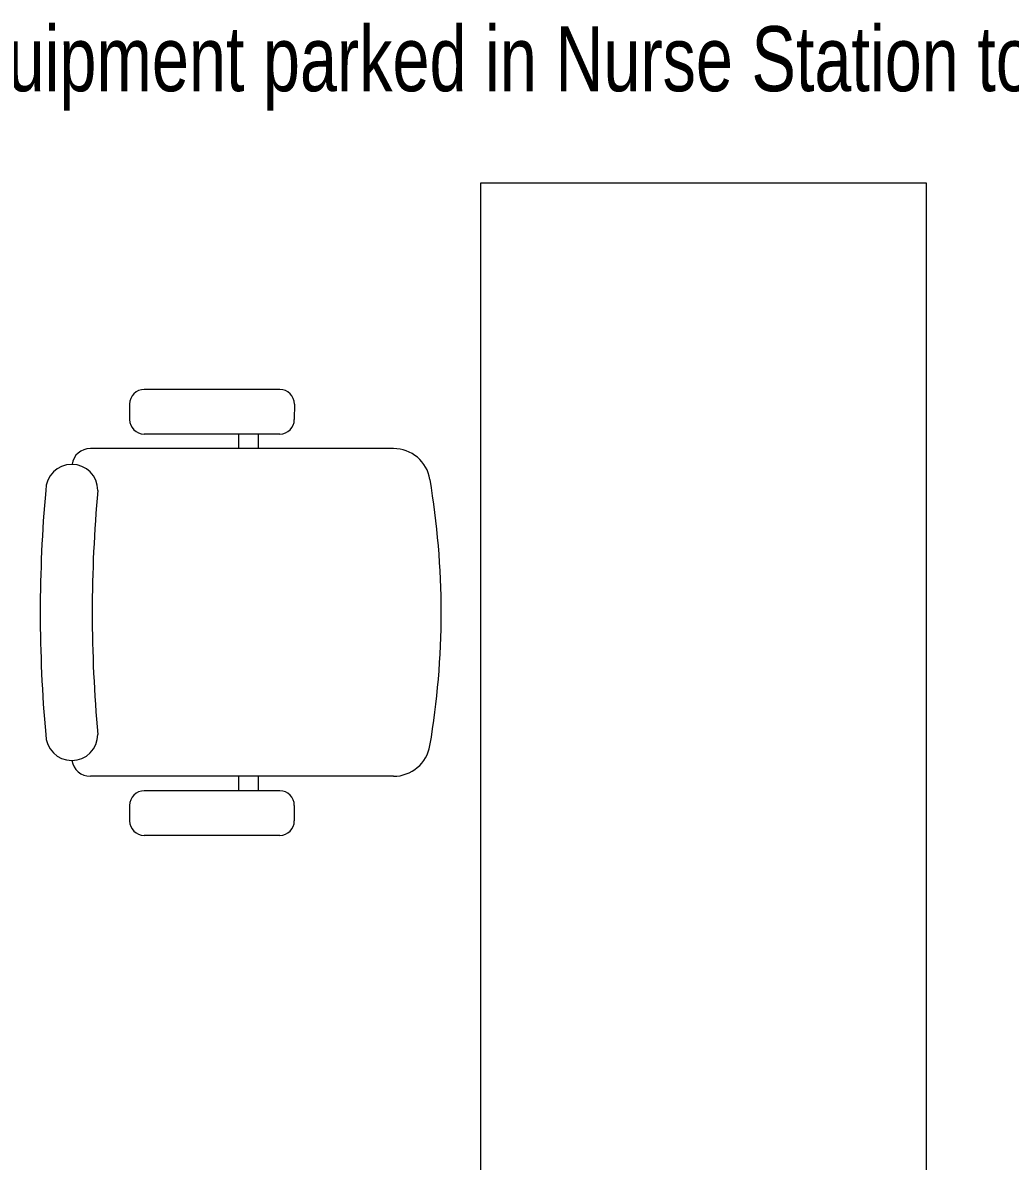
# Model space of a CAD drawing. Header units: metres. Extents: x -18745 to 220762, y -1579758 to -1356048.
# Drawn here: x 123812 to 125141, y -1402790 to -1401258 of the extents above; entities that cross this region are included whole.
import ezdxf

# ---------------------------------------------------------------- set-up
doc = ezdxf.new("R2010")
doc.units = ezdxf.units.M
doc.layers.get('0').update_dxf_attribs({"lineweight": 0})
doc.layers.add('A-100 - Copy$0$Medical Equipment and Furniture', color=8, linetype='Continuous', lineweight=0)
doc.layers.add('A-100 - Copy$0$NEW', color=8, linetype='Continuous', lineweight=5)
doc.styles.add('A-100 - Copy$0$X3G_ENTITY_257CFD', font='swisscl.ttf', dxfattribs={"height": 200})

# ---------------------------------------------------------------- blocks, each defined once
blk = doc.blocks.new('*X66')
for p, q in [((5, 3), (5, 3)), ((5, 3), (5, 3)), ((5, 3), (5, 3)), ((5, 3), (5, 3)), ((5, 3), (5, 3)), ((5, 3), (5, 3)), ((5, 3), (5, 3)), ((5, 3), (5, 3)), ((5, 3), (5, 3)), ((5, 3), (5, 3)), ((5, 3), (5, 3)), ((5, 3), (5, 3)), ((5, 3), (5, 3)), ((5, 3), (5, 3)), ((5, 3), (5, 3)), ((5, 3), (5, 3)), ((5, 3), (5, 3)), ((5, 3), (5, 3)), ((5, 3), (5, 3)), ((5, 3), (5, 3)), ((5, 3), (5, 3)), ((5, 3), (5, 3)), ((5, 3), (5, 3)), ((5, 3), (5, 3)), ((5, 3), (5, 3)), ((5, 3), (5, 3)), ((5, 3), (5, 3)), ((5, 3), (5, 3)), ((5, 3), (5, 3)), ((5, 3), (5, 3)), ((5, 3), (5, 3)), ((5, 3), (5, 3)), ((5, 3), (5, 3)), ((5, 3), (5, 3)), ((5, 3), (5, 3)), ((5, 3), (5, 3)), ((5, 3), (5, 3)), ((5, 3), (5, 3)), ((5, 3), (5, 3)), ((5, 3), (5, 3)), ((5, 3), (5, 3)), ((5, 3), (5, 3)), ((5, 3), (5, 3)), ((5, 3), (5, 3)), ((5, 3), (5, 3)), ((5, 3), (5, 3)), ((5, 3), (5, 3)), ((5, 3), (5, 3)), ((5, 3), (5, 3)), ((5, 3), (5, 3)), ((5, 3), (5, 3)), ((5, 3), (5, 3)), ((5, 3), (5, 3)), ((5, 3), (5, 3)), ((5, 3), (5, 3)), ((5, 3), (5, 3)), ((5, 3), (5, 3)), ((5, 3), (5, 3)), ((5, 3), (5, 3)), ((5, 3), (5, 3)), ((5, 3), (5, 3)), ((5, 3), (5, 3)), ((5, 3), (5, 3)), ((5, 3), (5, 3)), ((5, 3), (5, 3)), ((5, 3), (5, 3)), ((6, 3), (5, 3)), ((5, 3), (5, 3)), ((6, 3), (5, 3)), ((5, 3), (5, 3)), ((6, 3), (5, 3)), ((5, 3), (5, 3)), ((6, 3), (5, 3)), ((5, 3), (5, 3)), ((5, 3), (5, 3)), ((5, 3), (5, 3)), ((5, 3), (5, 3)), ((5, 3), (5, 3)), ((5, 3), (5, 3)), ((5, 3), (5, 3)), ((5, 3), (5, 3)), ((5, 3), (5, 3)), ((5, 3), (5, 3)), ((5, 3), (5, 3)), ((5, 3), (5, 3)), ((5, 3), (5, 3)), ((5, 3), (5, 3)), ((5, 3), (5, 3)), ((5, 3), (5, 3)), ((5, 3), (5, 3)), ((5, 3), (5, 3)), ((5, 3), (5, 3)), ((5, 3), (5, 3)), ((5, 3), (5, 3)), ((5, 3), (5, 3)), ((5, 3), (5, 3)), ((6, 3), (6, 3)), ((6, 3), (6, 3)), ((6, 3), (6, 3)), ((6, 3), (6, 3)), ((6, 3), (6, 3)), ((6, 3), (6, 3)), ((6, 3), (6, 3)), ((6, 3), (6, 3)), ((6, 3), (6, 3)), ((6, 3), (6, 3)), ((6, 3), (6, 3)), ((6, 3), (6, 3)), ((6, 3), (6, 3)), ((6, 3), (6, 3)), ((6, 3), (6, 3)), ((6, 3), (6, 3)), ((6, 3), (6, 3)), ((6, 3), (6, 3)), ((6, 3), (6, 3)), ((6, 3), (6, 3)), ((6, 3), (6, 3)), ((6, 3), (6, 3)), ((6, 3), (6, 3)), ((6, 3), (6, 3)), ((6, 3), (6, 3)), ((6, 3), (6, 3)), ((6, 3), (6, 3)), ((6, 3), (6, 3)), ((6, 3), (6, 3)), ((6, 3), (6, 3)), ((6, 3), (6, 3)), ((6, 3), (6, 3)), ((6, 3), (6, 3)), ((6, 3), (6, 3)), ((6, 3), (6, 3)), ((6, 3), (6, 3)), ((6, 3), (6, 3)), ((6, 3), (6, 3)), ((6, 3), (6, 3)), ((6, 3), (6, 3)), ((6, 3), (6, 3)), ((6, 3), (6, 3)), ((6, 3), (6, 3)), ((6, 3), (6, 3)), ((6, 3), (6, 3)), ((6, 3), (6, 3)), ((6, 3), (6, 3)), ((6, 3), (6, 3)), ((6, 3), (6, 3)), ((6, 3), (6, 3)), ((6, 3), (6, 3)), ((6, 3), (6, 3)), ((6, 3), (6, 3)), ((6, 3), (6, 3)), ((6, 3), (6, 3)), ((6, 3), (6, 3)), ((6, 3), (6, 3)), ((6, 3), (6, 3)), ((6, 3), (6, 3)), ((6, 3), (6, 3)), ((6, 3), (6, 3)), ((6, 3), (6, 3)), ((6, 3), (6, 3)), ((6, 3), (6, 3)), ((6, 3), (6, 3)), ((6, 3), (6, 3)), ((6, 3), (6, 3)), ((6, 3), (6, 3)), ((6, 3), (6, 3)), ((6, 3), (6, 3)), ((6, 3), (6, 3)), ((6, 3), (6, 3)), ((6, 3), (6, 3)), ((6, 3), (6, 3)), ((6, 3), (6, 3)), ((6, 3), (6, 3)), ((6, 3), (6, 3)), ((6, 3), (6, 3)), ((6, 3), (6, 3)), ((6, 3), (6, 3)), ((6, 3), (6, 3)), ((6, 3), (6, 3)), ((6, 3), (6, 3)), ((6, 3), (6, 3)), ((6, 3), (6, 3)), ((6, 3), (6, 3)), ((6, 3), (6, 3)), ((6, 3), (6, 3)), ((6, 3), (6, 3)), ((6, 3), (6, 3)), ((6, 3), (6, 3)), ((6, 3), (6, 3)), ((6, 3), (6, 3)), ((6, 3), (6, 3)), ((6, 3), (6, 3)), ((6, 3), (6, 3)), ((6, 3), (6, 3)), ((6, 3), (6, 3)), ((6, 3), (6, 3)), ((6, 3), (6, 3)), ((6, 3), (6, 3)), ((6, 3), (6, 3)), ((6, 3), (6, 3)), ((6, 3), (6, 3)), ((6, 3), (6, 3)), ((6, 3), (6, 3)), ((6, 3), (6, 3)), ((6, 3), (6, 3)), ((6, 3), (6, 3)), ((6, 3), (6, 3)), ((6, 3), (6, 3)), ((6, 3), (6, 3)), ((6, 3), (6, 3)), ((6, 3), (6, 3)), ((6, 3), (6, 3)), ((6, 3), (6, 3)), ((6, 3), (6, 3)), ((6, 3), (6, 3)), ((6, 3), (6, 3)), ((6, 3), (6, 3)), ((6, 3), (6, 3)), ((6, 3), (6, 3)), ((6, 3), (6, 3)), ((6, 3), (6, 3)), ((6, 3), (6, 3)), ((6, 3), (6, 3)), ((6, 3), (6, 3)), ((6, 3), (6, 3)), ((6, 3), (6, 3)), ((6, 3), (6, 3)), ((6, 3), (6, 3)), ((6, 3), (6, 3)), ((6, 3), (6, 3)), ((6, 3), (6, 3)), ((6, 3), (6, 3)), ((6, 3), (6, 3)), ((6, 3), (6, 3)), ((6, 3), (6, 3)), ((6, 3), (6, 3)), ((6, 3), (6, 3)), ((6, 3), (6, 3)), ((6, 3), (6, 3)), ((6, 3), (6, 3)), ((6, 3), (6, 3)), ((6, 3), (6, 3)), ((6, 3), (6, 3)), ((6, 3), (6, 3)), ((6, 3), (6, 3)), ((6, 3), (6, 3)), ((6, 3), (6, 3)), ((6, 3), (6, 3)), ((6, 3), (6, 3)), ((6, 3), (6, 3)), ((6, 3), (6, 3)), ((6, 3), (6, 3)), ((6, 3), (6, 3)), ((6, 3), (6, 3)), ((6, 3), (6, 3)), ((6, 3), (6, 3)), ((6, 3), (6, 3)), ((6, 3), (6, 3)), ((6, 3), (6, 3)), ((6, 3), (6, 3)), ((6, 3), (6, 3)), ((6, 3), (6, 3)), ((6, 3), (6, 3)), ((6, 3), (6, 3)), ((6, 3), (6, 3)), ((6, 3), (6, 3)), ((6, 3), (6, 3)), ((6, 3), (6, 3)), ((6, 3), (6, 3)), ((6, 3), (6, 3)), ((6, 3), (6, 3)), ((6, 3), (6, 3)), ((6, 3), (6, 3)), ((6, 3), (6, 3)), ((6, 3), (6, 3)), ((6, 3), (6, 3)), ((6, 3), (6, 3)), ((6, 3), (6, 3)), ((6, 3), (6, 3)), ((6, 3), (6, 3)), ((6, 3), (6, 3)), ((6, 3), (6, 3)), ((6, 3), (6, 3)), ((6, 3), (6, 3)), ((6, 3), (6, 3)), ((6, 3), (6, 3)), ((6, 3), (6, 3)), ((6, 3), (6, 3)), ((6, 3), (6, 3)), ((6, 3), (6, 3)), ((6, 3), (6, 3)), ((6, 3), (6, 3)), ((6, 3), (6, 3)), ((6, 3), (6, 3)), ((6, 3), (6, 3)), ((6, 3), (6, 3)), ((6, 3), (6, 3)), ((6, 3), (6, 3)), ((6, 3), (6, 3)), ((6, 3), (6, 3)), ((6, 3), (6, 3)), ((6, 3), (5, 3)), ((6, 3), (5, 3)), ((6, 3), (5, 3)), ((6, 3), (5, 3)), ((6, 3), (5, 3)), ((6, 3), (6, 3)), ((6, 3), (6, 3)), ((6, 3), (6, 3)), ((6, 3), (6, 3)), ((6, 3), (6, 3)), ((6, 3), (6, 3)), ((6, 3), (6, 3)), ((6, 3), (6, 3)), ((6, 3), (6, 3)), ((6, 3), (6, 3)), ((6, 3), (6, 3)), ((6, 3), (6, 3)), ((6, 3), (6, 3)), ((6, 3), (6, 3)), ((6, 3), (6, 3)), ((6, 3), (6, 3)), ((6, 3), (6, 3)), ((6, 3), (6, 3)), ((6, 3), (6, 3)), ((6, 3), (6, 3)), ((6, 3), (6, 3)), ((6, 3), (6, 3)), ((6, 3), (6, 3)), ((6, 3), (6, 3)), ((6, 3), (6, 3)), ((6, 3), (6, 3)), ((6, 3), (6, 3)), ((6, 3), (6, 3)), ((6, 3), (6, 3)), ((6, 3), (6, 3)), ((6, 3), (6, 3)), ((6, 3), (6, 3)), ((6, 3), (6, 3)), ((6, 3), (6, 3)), ((6, 3), (6, 3)), ((6, 3), (6, 3)), ((6, 3), (6, 3)), ((6, 3), (6, 3)), ((6, 3), (6, 3)), ((6, 3), (6, 3)), ((6, 3), (6, 3)), ((6, 3), (6, 3)), ((6, 3), (6, 3)), ((6, 3), (6, 3)), ((6, 3), (6, 3)), ((6, 3), (6, 3)), ((6, 3), (6, 3)), ((6, 3), (6, 3)), ((6, 3), (6, 3)), ((6, 3), (6, 3)), ((6, 3), (6, 3)), ((6, 3), (6, 3)), ((6, 3), (6, 3)), ((6, 3), (6, 3)), ((6, 3), (6, 3)), ((6, 3), (6, 3)), ((6, 3), (6, 3)), ((6, 3), (6, 3)), ((6, 3), (6, 3)), ((6, 3), (6, 3)), ((6, 3), (6, 3)), ((6, 3), (6, 3)), ((6, 3), (6, 3)), ((6, 3), (6, 3)), ((6, 3), (6, 3)), ((6, 3), (6, 3)), ((6, 3), (6, 3)), ((6, 3), (6, 3)), ((6, 3), (6, 3)), ((6, 3), (6, 3)), ((6, 3), (6, 3)), ((6, 3), (6, 3)), ((6, 3), (6, 3)), ((6, 3), (6, 3)), ((6, 3), (6, 3)), ((6, 3), (6, 3)), ((6, 3), (6, 3)), ((6, 3), (6, 3)), ((6, 3), (6, 3)), ((6, 3), (6, 3)), ((6, 3), (6, 3)), ((6, 3), (6, 3)), ((6, 3), (6, 3)), ((6, 3), (6, 3)), ((6, 3), (6, 3)), ((6, 3), (6, 3)), ((6, 3), (6, 3)), ((6, 3), (6, 3)), ((6, 3), (6, 3)), ((6, 3), (6, 3)), ((6, 3), (6, 3)), ((6, 3), (6, 3)), ((6, 3), (6, 3)), ((6, 3), (6, 3)), ((6, 3), (6, 3)), ((6, 3), (6, 3)), ((6, 3), (6, 3)), ((6, 3), (6, 3)), ((6, 3), (6, 3)), ((6, 3), (6, 3)), ((6, 3), (6, 3)), ((6, 3), (6, 3)), ((6, 3), (6, 3)), ((6, 3), (6, 3)), ((6, 3), (6, 3)), ((6, 3), (6, 3)), ((6, 3), (6, 3)), ((6, 3), (6, 3)), ((6, 3), (6, 3)), ((6, 3), (6, 3)), ((6, 3), (6, 3)), ((6, 3), (6, 3)), ((6, 3), (6, 3)), ((6, 3), (6, 3)), ((6, 3), (6, 3)), ((6, 3), (6, 3)), ((6, 3), (6, 3)), ((6, 3), (6, 3)), ((6, 3), (6, 3)), ((6, 3), (6, 3)), ((6, 3), (6, 3)), ((6, 3), (6, 3)), ((6, 3), (6, 3)), ((6, 3), (6, 3)), ((6, 3), (6, 3)), ((6, 3), (6, 3)), ((6, 3), (6, 3)), ((6, 3), (6, 3)), ((6, 3), (6, 3)), ((6, 3), (6, 3)), ((6, 3), (6, 3)), ((6, 3), (6, 3)), ((6, 3), (6, 3)), ((6, 3), (6, 3)), ((6, 3), (6, 3)), ((6, 3), (6, 3)), ((6, 3), (6, 3)), ((6, 3), (6, 3)), ((6, 3), (6, 3)), ((6, 3), (6, 3)), ((6, 3), (6, 3)), ((6, 3), (6, 3)), ((6, 3), (6, 3)), ((6, 3), (6, 3)), ((6, 3), (6, 3)), ((6, 3), (6, 3)), ((6, 3), (6, 3)), ((6, 3), (6, 3)), ((6, 3), (6, 3)), ((6, 3), (6, 3)), ((6, 3), (6, 3)), ((6, 3), (6, 3)), ((6, 3), (6, 3)), ((6, 3), (6, 3)), ((6, 3), (6, 3)), ((6, 3), (6, 3)), ((6, 3), (6, 3)), ((6, 3), (6, 3)), ((6, 3), (6, 3)), ((6, 3), (6, 3)), ((6, 3), (6, 3)), ((6, 3), (6, 3)), ((6, 3), (6, 3)), ((6, 3), (6, 3)), ((6, 3), (6, 3)), ((6, 3), (6, 3)), ((6, 3), (6, 3)), ((6, 3), (6, 3)), ((6, 3), (6, 3)), ((6, 3), (6, 3)), ((6, 3), (6, 3)), ((6, 3), (6, 3)), ((6, 3), (6, 3)), ((6, 3), (6, 3)), ((6, 3), (6, 3)), ((6, 3), (6, 3)), ((6, 3), (6, 3)), ((6, 3), (6, 3)), ((6, 3), (6, 3)), ((6, 3), (6, 3)), ((6, 3), (6, 3)), ((6, 3), (6, 3)), ((6, 3), (6, 3)), ((6, 3), (6, 3)), ((6, 3), (6, 3)), ((6, 3), (6, 3)), ((6, 3), (6, 3)), ((6, 3), (6, 3)), ((6, 3), (6, 3)), ((6, 3), (6, 3)), ((6, 3), (6, 3)), ((6, 3), (6, 3)), ((6, 3), (6, 3)), ((6, 3), (6, 3)), ((6, 3), (6, 3)), ((6, 3), (6, 3)), ((6, 3), (6, 3)), ((6, 3), (6, 3)), ((6, 3), (6, 3)), ((6, 3), (6, 3)), ((6, 3), (6, 3)), ((6, 3), (6, 3)), ((6, 3), (6, 3)), ((6, 3), (6, 3)), ((6, 3), (6, 3)), ((6, 3), (6, 3)), ((6, 3), (6, 3)), ((6, 3), (6, 3)), ((6, 3), (6, 3)), ((6, 3), (6, 3)), ((6, 3), (6, 3)), ((6, 3), (6, 3)), ((6, 3), (6, 3)), ((6, 3), (6, 3)), ((6, 3), (6, 3)), ((6, 3), (6, 3)), ((6, 3), (6, 3)), ((6, 3), (6, 3)), ((6, 3), (6, 3)), ((6, 3), (6, 3)), ((6, 3), (6, 3)), ((6, 3), (6, 3)), ((6, 3), (6, 3)), ((6, 3), (6, 3)), ((6, 3), (6, 3)), ((6, 3), (6, 3)), ((6, 3), (6, 3)), ((6, 3), (6, 3)), ((6, 3), (6, 3)), ((6, 3), (6, 3)), ((6, 3), (6, 3)), ((6, 3), (6, 3)), ((6, 3), (6, 3)), ((6, 3), (6, 3)), ((6, 3), (6, 3)), ((6, 3), (6, 3)), ((6, 3), (6, 3)), ((6, 3), (6, 3)), ((6, 3), (6, 3)), ((6, 3), (6, 3)), ((6, 3), (6, 3)), ((6, 3), (6, 3)), ((6, 3), (6, 3)), ((6, 3), (6, 3)), ((6, 3), (6, 3)), ((6, 3), (6, 3)), ((6, 3), (6, 3)), ((6, 3), (6, 3)), ((6, 3), (6, 3)), ((6, 3), (6, 3)), ((6, 3), (6, 3)), ((6, 3), (6, 3)), ((6, 3), (6, 3)), ((6, 3), (6, 3)), ((6, 3), (6, 3)), ((6, 3), (6, 3)), ((6, 3), (6, 3)), ((6, 3), (6, 3)), ((6, 3), (6, 3)), ((6, 3), (6, 3)), ((6, 3), (6, 3)), ((6, 3), (6, 3)), ((6, 3), (6, 3)), ((6, 3), (6, 3)), ((6, 3), (6, 3)), ((6, 3), (6, 3)), ((6, 3), (6, 3)), ((6, 3), (6, 3)), ((6, 3), (6, 3)), ((6, 3), (6, 3)), ((6, 3), (6, 3)), ((6, 3), (6, 3)), ((6, 3), (6, 3)), ((6, 3), (6, 3)), ((6, 3), (6, 3)), ((6, 3), (6, 3)), ((6, 3), (6, 3)), ((6, 3), (6, 3)), ((6, 3), (6, 3)), ((6, 3), (6, 3)), ((6, 3), (6, 3)), ((6, 3), (6, 3)), ((6, 3), (6, 3)), ((6, 3), (6, 3)), ((6, 3), (6, 3)), ((6, 3), (6, 3)), ((6, 3), (6, 3)), ((6, 3), (6, 3)), ((6, 3), (6, 3)), ((6, 3), (6, 3)), ((6, 3), (6, 3)), ((6, 3), (6, 3)), ((6, 3), (6, 3)), ((6, 3), (6, 3)), ((6, 3), (6, 3)), ((6, 3), (6, 3)), ((6, 3), (6, 3)), ((6, 3), (6, 3)), ((6, 3), (6, 3)), ((6, 3), (6, 3)), ((6, 3), (6, 3)), ((6, 3), (6, 3)), ((6, 3), (6, 3)), ((6, 3), (6, 3)), ((6, 3), (6, 3)), ((6, 3), (6, 3)), ((6, 3), (6, 3)), ((6, 3), (6, 3)), ((6, 3), (6, 3)), ((6, 3), (6, 3)), ((6, 3), (6, 3)), ((6, 3), (6, 3)), ((6, 3), (6, 3)), ((6, 3), (6, 3)), ((6, 3), (6, 3)), ((6, 3), (6, 3)), ((6, 3), (6, 3))]:
    blk.add_line(p, q)
blk = doc.blocks.new('*X67')
for p, q in [((13, 1), (13, 1)), ((13, 1), (13, 1)), ((13, 1), (13, 1)), ((13, 1), (13, 1)), ((13, 1), (13, 1)), ((13, 1), (13, 1)), ((13, 1), (13, 1)), ((13, 1), (13, 1)), ((13, 1), (13, 1)), ((13, 1), (13, 1)), ((13, 1), (13, 1)), ((13, 1), (13, 1)), ((13, 1), (13, 1)), ((13, 1), (13, 1)), ((13, 1), (13, 1)), ((13, 1), (14, 1)), ((13, 1), (14, 1)), ((13, 1), (14, 1)), ((13, 1), (13, 1)), ((13, 1), (13, 1)), ((13, 1), (13, 1)), ((13, 1), (13, 1)), ((13, 1), (13, 1)), ((13, 1), (13, 1)), ((13, 1), (13, 1)), ((13, 1), (13, 1)), ((13, 1), (13, 1)), ((13, 1), (13, 1)), ((13, 1), (13, 1)), ((13, 1), (13, 1)), ((13, 1), (13, 1)), ((13, 1), (13, 1)), ((13, 1), (13, 1)), ((13, 1), (13, 1)), ((13, 1), (13, 1)), ((13, 1), (13, 1)), ((13, 1), (13, 1)), ((13, 1), (13, 1)), ((13, 1), (13, 1)), ((13, 1), (13, 1)), ((13, 1), (13, 1)), ((13, 1), (13, 1)), ((13, 1), (13, 1)), ((13, 1), (13, 1)), ((13, 1), (13, 1)), ((13, 1), (13, 1)), ((13, 1), (13, 1)), ((13, 1), (13, 1)), ((13, 1), (13, 1)), ((13, 1), (13, 1)), ((13, 1), (13, 1)), ((13, 1), (13, 1)), ((13, 1), (13, 1)), ((13, 1), (13, 1)), ((13, 1), (13, 1)), ((13, 1), (13, 1)), ((13, 1), (13, 1)), ((13, 1), (13, 1)), ((13, 1), (13, 1)), ((13, 1), (13, 1)), ((13, 1), (13, 1)), ((13, 1), (13, 1)), ((13, 1), (13, 1)), ((13, 1), (13, 1)), ((13, 1), (13, 1)), ((13, 1), (13, 1)), ((13, 1), (13, 1)), ((13, 1), (13, 1)), ((13, 1), (13, 1)), ((13, 1), (13, 1)), ((13, 1), (13, 1)), ((13, 1), (13, 1)), ((13, 1), (13, 1)), ((13, 1), (13, 1)), ((13, 1), (13, 1)), ((13, 1), (13, 1)), ((13, 1), (13, 1)), ((13, 1), (13, 1)), ((13, 1), (13, 1)), ((13, 1), (13, 1)), ((13, 1), (13, 1)), ((13, 1), (13, 1)), ((13, 1), (13, 1)), ((13, 1), (13, 1)), ((13, 1), (13, 1)), ((13, 1), (13, 1)), ((13, 1), (13, 1)), ((13, 1), (13, 1)), ((13, 1), (13, 1)), ((13, 1), (13, 1)), ((13, 1), (13, 1)), ((13, 1), (13, 1)), ((13, 1), (13, 1)), ((13, 1), (13, 1)), ((13, 1), (13, 1)), ((13, 1), (13, 1)), ((13, 1), (13, 1)), ((13, 1), (13, 1)), ((13, 1), (13, 1)), ((13, 1), (13, 1)), ((13, 1), (13, 1)), ((13, 1), (13, 1)), ((13, 1), (13, 1)), ((13, 1), (13, 1)), ((13, 1), (13, 1)), ((13, 1), (13, 1)), ((13, 1), (13, 1)), ((13, 1), (13, 1)), ((13, 1), (13, 1)), ((13, 1), (13, 1)), ((13, 1), (13, 1)), ((13, 1), (13, 1)), ((13, 1), (13, 1)), ((13, 1), (13, 1)), ((13, 1), (13, 1)), ((13, 1), (13, 1)), ((13, 1), (13, 1)), ((13, 1), (13, 1)), ((13, 1), (13, 1)), ((13, 1), (13, 1)), ((13, 1), (13, 1)), ((13, 1), (13, 1)), ((13, 1), (13, 1)), ((13, 1), (14, 1)), ((13, 0), (13, 0)), ((13, 0), (13, 0)), ((13, 0), (13, 0)), ((13, 0), (13, 0)), ((13, 0), (13, 0)), ((13, 0), (13, 0)), ((13, 0), (13, 0)), ((13, 0), (13, 0)), ((13, 0), (13, 0)), ((13, 0), (13, 0)), ((13, 0), (13, 0)), ((13, 0), (13, 0)), ((13, 0), (13, 0)), ((13, 0), (13, 0)), ((13, 0), (13, 0)), ((13, 0), (13, 0)), ((13, 0), (13, 0)), ((13, 0), (13, 0)), ((13, 0), (13, 0)), ((13, 0), (13, 0)), ((13, 0), (13, 0)), ((13, 0), (13, 0)), ((13, 0), (13, 0)), ((13, 0), (13, 0)), ((13, 0), (13, 0)), ((13, 0), (13, 0)), ((13, 0), (13, 0)), ((13, 0), (13, 0)), ((13, 0), (13, 0)), ((13, 0), (13, 0)), ((13, 0), (13, 0)), ((13, 0), (13, 0)), ((13, 0), (13, 0)), ((13, 0), (13, 0)), ((13, 0), (13, 0)), ((13, 0), (13, 0)), ((13, 0), (13, 0)), ((13, 0), (13, 0)), ((13, 0), (13, 0)), ((13, 0), (13, 0)), ((13, 0), (13, 0)), ((13, 0), (13, 0)), ((13, 0), (13, 0)), ((13, 0), (13, 0)), ((13, 0), (13, 0)), ((13, 0), (13, 0)), ((13, 0), (13, 0)), ((13, 0), (13, 0)), ((13, 0), (14, 0)), ((13, 0), (14, 0)), ((13, 0), (13, 0)), ((13, 0), (14, 0)), ((14, 1), (14, 1)), ((14, 1), (14, 1)), ((14, 1), (14, 1)), ((14, 1), (14, 1)), ((14, 1), (14, 1)), ((14, 1), (14, 1)), ((14, 1), (14, 1)), ((14, 1), (14, 1)), ((14, 1), (14, 1)), ((14, 1), (14, 1)), ((14, 1), (14, 1)), ((14, 1), (14, 1)), ((14, 1), (14, 1)), ((14, 1), (14, 1)), ((14, 1), (14, 1)), ((14, 1), (14, 1)), ((14, 1), (14, 1)), ((14, 1), (14, 1)), ((14, 1), (14, 1)), ((14, 1), (14, 1)), ((14, 1), (14, 1)), ((14, 1), (14, 1)), ((14, 1), (14, 1)), ((14, 1), (14, 1)), ((14, 1), (14, 1)), ((14, 1), (14, 1)), ((14, 1), (14, 1)), ((14, 1), (14, 1)), ((14, 1), (14, 1)), ((14, 1), (14, 1)), ((14, 1), (14, 1)), ((14, 1), (14, 1)), ((14, 1), (14, 1)), ((14, 1), (14, 1)), ((14, 1), (14, 1)), ((14, 1), (14, 1)), ((14, 1), (14, 1)), ((14, 1), (14, 1)), ((14, 1), (14, 1)), ((14, 1), (14, 1)), ((14, 1), (14, 1)), ((14, 1), (14, 1)), ((14, 1), (14, 1)), ((14, 1), (14, 1)), ((14, 1), (14, 1)), ((14, 1), (14, 1)), ((14, 1), (14, 1)), ((14, 1), (14, 1)), ((14, 1), (14, 1)), ((14, 1), (14, 1)), ((14, 1), (14, 1)), ((14, 1), (14, 1)), ((14, 1), (14, 1)), ((14, 1), (14, 1)), ((14, 1), (14, 1)), ((14, 1), (14, 1)), ((14, 1), (14, 1)), ((14, 1), (14, 1)), ((14, 1), (14, 1)), ((14, 1), (14, 1)), ((14, 1), (14, 1)), ((14, 1), (14, 1)), ((14, 1), (14, 1)), ((14, 1), (14, 1)), ((14, 1), (14, 1)), ((14, 1), (14, 1)), ((14, 1), (14, 1)), ((14, 1), (14, 1)), ((14, 1), (14, 1)), ((14, 1), (14, 1)), ((14, 1), (14, 1)), ((14, 1), (14, 1)), ((14, 1), (14, 1)), ((14, 1), (14, 1)), ((14, 1), (14, 1)), ((14, 1), (14, 1)), ((14, 1), (14, 1)), ((14, 1), (14, 1)), ((14, 1), (14, 1)), ((14, 1), (14, 1)), ((14, 1), (14, 1)), ((14, 1), (14, 1)), ((14, 1), (14, 1)), ((14, 1), (14, 1)), ((14, 1), (14, 1)), ((14, 1), (14, 1)), ((14, 1), (14, 1)), ((14, 1), (14, 1)), ((14, 1), (14, 1)), ((14, 1), (14, 1)), ((14, 1), (14, 1)), ((14, 1), (14, 1)), ((14, 1), (14, 1)), ((14, 1), (14, 1)), ((14, 0), (14, 0)), ((14, 0), (14, 0)), ((14, 0), (14, 0)), ((14, 0), (14, 0)), ((14, 0), (14, 0)), ((14, 0), (14, 0)), ((14, 0), (14, 0)), ((14, 0), (14, 0)), ((14, 0), (14, 0)), ((14, 0), (14, 0)), ((14, 0), (14, 0)), ((14, 0), (14, 0)), ((14, 0), (14, 0)), ((14, 0), (14, 0)), ((14, 0), (14, 0)), ((14, 0), (14, 0)), ((14, 0), (14, 0)), ((14, 0), (14, 0)), ((14, 0), (14, 0)), ((14, 0), (14, 0)), ((14, 0), (14, 0)), ((14, 0), (14, 0)), ((14, 0), (14, 0)), ((14, 0), (14, 0)), ((14, 0), (14, 0)), ((14, 0), (14, 0)), ((14, 0), (14, 0)), ((14, 0), (14, 0)), ((14, 0), (14, 0)), ((14, 0), (14, 0)), ((14, 0), (14, 0)), ((14, 0), (14, 0)), ((14, 0), (14, 0)), ((14, 0), (14, 0)), ((14, 0), (14, 0)), ((14, 0), (14, 0)), ((14, 0), (14, 0)), ((14, 0), (14, 0)), ((14, 0), (14, 0)), ((14, 0), (14, 0)), ((14, 0), (14, 0)), ((14, 0), (14, 0)), ((14, 0), (14, 0)), ((14, 0), (14, 0)), ((14, 0), (14, 0)), ((14, 0), (14, 0)), ((14, 0), (14, 0)), ((14, 0), (14, 0)), ((13, 0), (13, 0)), ((13, 0), (14, 0)), ((13, 0), (13, 0)), ((13, 0), (14, 0)), ((13, 0), (13, 0)), ((13, 0), (14, 0)), ((13, 0), (13, 0)), ((13, 0), (13, 0)), ((13, 0), (13, 0)), ((13, 0), (13, 0)), ((13, 0), (14, 0)), ((13, 0), (13, 0)), ((13, 0), (14, 0)), ((13, 0), (13, 0)), ((13, 0), (14, 0)), ((13, 0), (13, 0)), ((13, 0), (14, 0)), ((13, 0), (13, 0)), ((13, 0), (14, 0)), ((13, 0), (13, 0)), ((13, 0), (14, 0)), ((13, 0), (13, 0)), ((13, 0), (14, 0)), ((13, 0), (13, 0)), ((13, 0), (13, 0)), ((13, 0), (13, 0)), ((13, 0), (14, 0)), ((13, 0), (13, 0)), ((13, 0), (14, 0)), ((13, 0), (13, 0)), ((13, 0), (14, 0)), ((13, 0), (13, 0)), ((13, 0), (14, 0)), ((13, 0), (13, 0)), ((13, 0), (13, 0)), ((13, 0), (13, 0)), ((13, 0), (13, 0)), ((13, 0), (13, 0)), ((13, 0), (13, 0)), ((13, 0), (13, 0)), ((13, 0), (13, 0)), ((13, 0), (13, 0)), ((13, 0), (13, 0)), ((13, 0), (13, 0)), ((13, 0), (13, 0)), ((13, 0), (13, 0)), ((13, 0), (13, 0)), ((13, 0), (13, 0)), ((13, 0), (13, 0)), ((13, 0), (13, 0)), ((13, 0), (13, 0)), ((13, 0), (13, 0)), ((13, 0), (13, 0)), ((13, 0), (13, 0)), ((13, 0), (13, 0)), ((13, 0), (13, 0)), ((13, 0), (13, 0)), ((13, 0), (13, 0)), ((13, 0), (13, 0)), ((13, 0), (13, 0)), ((13, 0), (13, 0)), ((13, 0), (13, 0)), ((13, 0), (13, 0)), ((13, 0), (13, 0)), ((13, -1), (13, -1)), ((13, -1), (13, -1)), ((13, -1), (13, -1)), ((13, -1), (13, -1)), ((13, -1), (13, -1)), ((13, -1), (14, -1)), ((13, -1), (13, -1)), ((14, 0), (14, 0)), ((14, 0), (14, 0)), ((14, 0), (14, 0)), ((14, 0), (14, 0)), ((14, 0), (14, 0)), ((14, 0), (14, 0)), ((14, 0), (14, 0)), ((14, 0), (14, 0)), ((14, 0), (14, 0)), ((14, 0), (14, 0)), ((14, 0), (14, 0)), ((14, 0), (14, 0)), ((14, 0), (14, 0)), ((14, 0), (14, 0)), ((14, 0), (14, 0)), ((13, 0), (14, 0)), ((14, 0), (14, 0)), ((14, 0), (14, 0)), ((14, 0), (14, 0)), ((14, 0), (14, 0)), ((14, 0), (14, 0)), ((14, 0), (14, 0)), ((14, 0), (14, 0)), ((14, 0), (14, 0)), ((14, 0), (14, 0)), ((14, 0), (14, 0)), ((14, 0), (14, 0)), ((14, 0), (14, 0)), ((14, 0), (14, 0)), ((14, 0), (14, 0)), ((14, 0), (14, 0)), ((14, 0), (14, 0)), ((14, 0), (14, 0)), ((14, 0), (14, 0)), ((14, 0), (14, 0)), ((14, 0), (14, 0)), ((14, 0), (14, 0)), ((14, 0), (14, 0)), ((14, 0), (14, 0)), ((14, 0), (14, 0)), ((14, 0), (14, 0)), ((14, 0), (14, 0)), ((14, 0), (14, 0)), ((14, 0), (14, 0)), ((14, 0), (14, 0)), ((14, 0), (14, 0)), ((14, 0), (14, 0)), ((14, 0), (14, 0)), ((14, 0), (14, 0)), ((14, 0), (14, 0)), ((14, -1), (14, -1)), ((14, -1), (14, -1)), ((14, -1), (14, -1)), ((14, -1), (14, -1)), ((14, -1), (14, -1))]:
    blk.add_line(p, q)
blk = doc.blocks.new('A-100 - Copy$0$GF21018-P')
for p, q in [((-0.2207, 0.4756), (-0.2207, 0.0675)), ((0.2205, 0.4756), (0.2205, 0.0675)), ((-0.2806, 0.3422), (-0.2598, 0.3422)), ((0.2596, 0.3422), (0.2804, 0.3422)), ((-0.3002, 0.3226), (-0.3002, 0.14)), ((-0.2402, 0.3226), (-0.2402, 0.14)), ((0.24, 0.3226), (0.24, 0.14)), ((0.3, 0.3226), (0.3, 0.14)), ((-0.2402, 0.2937), (-0.2207, 0.2937)), ((0.2205, 0.2937), (0.24, 0.2937)), ((-0.2402, 0.2671), (-0.2207, 0.2671)), ((0.2205, 0.2671), (0.24, 0.2671)), ((-0.2806, 0.1204), (-0.2598, 0.1204)), ((0.2596, 0.1204), (0.2804, 0.1204))]:
    blk.add_line(p, q)
for points in [[(0.24, 0.2937), (0.24, 0.2937), (0.24, 0.2937), (0.24, 0.2937), (0.24, 0.2937), (0.24, 0.2937), (0.24, 0.2937), (0.24, 0.2937), (0.24, 0.2937), (0.24, 0.2937), (0.24, 0.2937), (0.24, 0.2937), (0.24, 0.2937), (0.24, 0.2937), (0.24, 0.2937), (0.24, 0.2937), (0.24, 0.2937), (0.24, 0.2937), (0.24, 0.2937), (0.24, 0.2937), (0.24, 0.2937), (0.24, 0.2937), (0.24, 0.2937), (0.24, 0.2937), (0.24, 0.2937), (0.24, 0.2937), (0.24, 0.2937), (0.24, 0.2937), (0.24, 0.2937), (0.24, 0.2937), (0.24, 0.2937), (0.24, 0.2937), (0.24, 0.2937), (0.24, 0.2937), (0.24, 0.2937), (0.24, 0.2937), (0.24, 0.2937), (0.24, 0.2937), (0.24, 0.2937), (0.24, 0.2937), (0.24, 0.2937), (0.24, 0.2937), (0.24, 0.2937), (0.24, 0.2937), (0.24, 0.2937), (0.24, 0.2937), (0.24, 0.2937), (0.24, 0.2937), (0.24, 0.2937), (0.24, 0.2937), (0.24, 0.2937), (0.24, 0.2937), (0.24, 0.2937), (0.24, 0.2937), (0.24, 0.2937), (0.24, 0.2937), (0.24, 0.2937), (0.24, 0.2937), (0.24, 0.2937), (0.24, 0.2937), (0.24, 0.2937), (0.24, 0.2937), (0.24, 0.2937), (0.24, 0.2937), (0.24, 0.2937), (0.24, 0.2937), (0.24, 0.2937), (0.24, 0.2937), (0.24, 0.2937), (0.24, 0.2937), (0.24, 0.2937), (0.24, 0.2937), (0.24, 0.2937), (0.24, 0.2937), (0.24, 0.2937), (0.24, 0.2937), (0.24, 0.2937), (0.24, 0.2937), (0.24, 0.2937), (0.24, 0.2937), (0.24, 0.2937), (0.24, 0.2937), (0.24, 0.2937), (0.24, 0.2937), (0.24, 0.2937), (0.24, 0.2937), (0.24, 0.2937), (0.24, 0.2937), (0.24, 0.2937), (0.24, 0.2937), (0.24, 0.2937), (0.24, 0.2937), (0.24, 0.2937), (0.24, 0.2937), (0.24, 0.2937), (0.24, 0.2937), (0.24, 0.2937), (0.24, 0.2937), (0.24, 0.2937), (0.24, 0.2937), (0.24, 0.2937), (0.24, 0.2937), (0.24, 0.2937), (0.24, 0.2937), (0.24, 0.2937), (0.24, 0.2937), (0.24, 0.2937), (0.24, 0.2937), (0.24, 0.2937), (0.24, 0.2937), (0.24, 0.2937), (0.24, 0.2937), (0.24, 0.2937), (0.24, 0.2937), (0.24, 0.2937), (0.24, 0.2937), (0.24, 0.2937), (0.24, 0.2937), (0.24, 0.2937), (0.24, 0.2937), (0.24, 0.2937), (0.24, 0.2937), (0.24, 0.2937), (0.24, 0.2937), (0.24, 0.2937), (0.24, 0.2937), (0.24, 0.2937), (0.24, 0.2937), (0.24, 0.2937), (0.24, 0.2937), (0.24, 0.2937), (0.24, 0.2937), (0.24, 0.2937), (0.24, 0.2937), (0.24, 0.2937), (0.24, 0.2937), (0.24, 0.2937), (0.24, 0.2937), (0.24, 0.2937), (0.24, 0.2937), (0.24, 0.2937), (0.24, 0.2937), (0.24, 0.2937), (0.24, 0.2937), (0.24, 0.2937), (0.24, 0.2937), (0.24, 0.2937), (0.24, 0.2937), (0.24, 0.2937), (0.24, 0.2937), (0.24, 0.2937), (0.24, 0.2937), (0.24, 0.2937), (0.24, 0.2937), (0.24, 0.2937), (0.24, 0.2937), (0.24, 0.2937), (0.24, 0.2937), (0.24, 0.2937), (0.24, 0.2937), (0.24, 0.2937), (0.24, 0.2937), (0.24, 0.2937), (0.24, 0.2937), (0.24, 0.2937), (0.24, 0.2937), (0.24, 0.2937), (0.24, 0.2937), (0.24, 0.2937), (0.24, 0.2937), (0.24, 0.2937), (0.24, 0.2937), (0.24, 0.2937), (0.24, 0.2937), (0.24, 0.2937), (0.24, 0.2937), (0.24, 0.2937), (0.24, 0.2937), (0.24, 0.2937), (0.24, 0.2937), (0.24, 0.2937), (0.24, 0.2937), (0.24, 0.2937), (0.24, 0.2937), (0.24, 0.2937), (0.24, 0.2937), (0.24, 0.2937), (0.24, 0.2937), (0.24, 0.2937), (0.24, 0.2937), (0.24, 0.2937), (0.24, 0.2937), (0.24, 0.2937), (0.24, 0.2937), (0.24, 0.2937), (0.24, 0.2937), (0.24, 0.2937), (0.24, 0.2937), (0.24, 0.2937), (0.24, 0.2937), (0.24, 0.2937), (0.24, 0.2937), (0.24, 0.2937), (0.24, 0.2937), (0.24, 0.2937), (0.24, 0.2937), (0.24, 0.2937), (0.24, 0.2937), (0.24, 0.2937), (0.24, 0.2937), (0.24, 0.2937), (0.24, 0.2937), (0.24, 0.2937), (0.24, 0.2937), (0.24, 0.2937), (0.24, 0.2937), (0.24, 0.2937), (0.24, 0.2937), (0.24, 0.2937), (0.24, 0.2937), (0.24, 0.2937), (0.24, 0.2937), (0.24, 0.2937), (0.24, 0.2937), (0.24, 0.2937), (0.24, 0.2937), (0.24, 0.2937), (0.24, 0.2937), (0.24, 0.2937), (0.24, 0.2937), (0.24, 0.2937), (0.24, 0.2937), (0.24, 0.2937), (0.24, 0.2937), (0.24, 0.2937), (0.24, 0.2937), (0.24, 0.2937), (0.24, 0.2937), (0.24, 0.2937), (0.24, 0.2937), (0.24, 0.2937), (0.24, 0.2937), (0.24, 0.2937), (0.24, 0.2937), (0.24, 0.2937), (0.24, 0.2937), (0.24, 0.2937), (0.24, 0.2937), (0.24, 0.2937), (0.24, 0.2937), (0.24, 0.2937), (0.24, 0.2937), (0.24, 0.2937), (0.24, 0.2937), (0.24, 0.2937), (0.24, 0.2937), (0.24, 0.2937), (0.24, 0.2937), (0.24, 0.2937), (0.24, 0.2937), (0.24, 0.2937), (0.24, 0.2937), (0.24, 0.2937), (0.24, 0.2937), (0.24, 0.2937), (0.24, 0.2937), (0.24, 0.2937), (0.24, 0.2937), (0.24, 0.2937), (0.24, 0.2937), (0.24, 0.2937), (0.24, 0.2937), (0.24, 0.2937), (0.24, 0.2937), (0.24, 0.2937), (0.24, 0.2937), (0.24, 0.2937)], [(0.24, 0.2937), (0.24, 0.2937), (0.24, 0.2937), (0.24, 0.2937), (0.24, 0.2937), (0.24, 0.2937), (0.24, 0.2937), (0.24, 0.2937), (0.24, 0.2937), (0.24, 0.2937), (0.24, 0.2937), (0.24, 0.2937), (0.24, 0.2937), (0.24, 0.2937), (0.24, 0.2937), (0.24, 0.2937), (0.24, 0.2937), (0.24, 0.2937), (0.24, 0.2937), (0.24, 0.2937), (0.24, 0.2937), (0.24, 0.2937), (0.24, 0.2937), (0.24, 0.2937), (0.24, 0.2937), (0.24, 0.2937), (0.24, 0.2937), (0.24, 0.2937), (0.24, 0.2937), (0.24, 0.2937), (0.24, 0.2937), (0.24, 0.2937), (0.24, 0.2937), (0.24, 0.2937), (0.24, 0.2937), (0.24, 0.2937), (0.24, 0.2937), (0.24, 0.2937), (0.24, 0.2937), (0.24, 0.2937), (0.24, 0.2937), (0.24, 0.2937), (0.24, 0.2937), (0.24, 0.2937), (0.24, 0.2937), (0.24, 0.2937), (0.24, 0.2937), (0.24, 0.2937), (0.24, 0.2937), (0.24, 0.2937), (0.24, 0.2937), (0.24, 0.2937), (0.24, 0.2937), (0.24, 0.2937), (0.24, 0.2937), (0.24, 0.2937), (0.24, 0.2937), (0.24, 0.2937), (0.24, 0.2937), (0.24, 0.2937), (0.24, 0.2937), (0.24, 0.2937), (0.24, 0.2937), (0.24, 0.2937), (0.24, 0.2937), (0.24, 0.2937), (0.24, 0.2937), (0.24, 0.2937), (0.24, 0.2937), (0.24, 0.2937), (0.24, 0.2937), (0.24, 0.2937), (0.24, 0.2937), (0.24, 0.2937), (0.24, 0.2937), (0.24, 0.2937), (0.24, 0.2937), (0.24, 0.2937), (0.24, 0.2937), (0.24, 0.2937), (0.24, 0.2937), (0.24, 0.2937), (0.24, 0.2937), (0.24, 0.2937), (0.24, 0.2937), (0.24, 0.2937), (0.24, 0.2937), (0.24, 0.2937), (0.24, 0.2937), (0.24, 0.2937), (0.24, 0.2937), (0.24, 0.2937), (0.24, 0.2937), (0.24, 0.2937), (0.24, 0.2937), (0.24, 0.2937), (0.24, 0.2937), (0.24, 0.2937), (0.24, 0.2937), (0.24, 0.2937), (0.24, 0.2937), (0.24, 0.2937), (0.24, 0.2937), (0.24, 0.2937), (0.24, 0.2937), (0.24, 0.2937), (0.24, 0.2937), (0.24, 0.2937), (0.24, 0.2937), (0.24, 0.2937), (0.24, 0.2937), (0.24, 0.2937), (0.24, 0.2937), (0.24, 0.2937), (0.24, 0.2937), (0.24, 0.2937), (0.24, 0.2937), (0.24, 0.2937), (0.24, 0.2937), (0.24, 0.2937), (0.24, 0.2937), (0.24, 0.2937), (0.24, 0.2937), (0.24, 0.2937), (0.24, 0.2937), (0.24, 0.2937), (0.24, 0.2937), (0.24, 0.2937), (0.24, 0.2937), (0.24, 0.2937), (0.24, 0.2937), (0.24, 0.2937), (0.24, 0.2937), (0.24, 0.2937), (0.24, 0.2937), (0.24, 0.2937), (0.24, 0.2937), (0.24, 0.2937), (0.24, 0.2937), (0.24, 0.2937), (0.24, 0.2937), (0.24, 0.2937), (0.24, 0.2937), (0.24, 0.2937), (0.24, 0.2937), (0.24, 0.2937), (0.24, 0.2937), (0.24, 0.2937), (0.24, 0.2937), (0.24, 0.2937), (0.24, 0.2937), (0.24, 0.2937), (0.24, 0.2937), (0.24, 0.2937), (0.24, 0.2937), (0.24, 0.2937), (0.24, 0.2937), (0.24, 0.2937), (0.24, 0.2937), (0.24, 0.2937), (0.24, 0.2937), (0.24, 0.2937), (0.24, 0.2937), (0.24, 0.2937), (0.24, 0.2937), (0.24, 0.2937), (0.24, 0.2937), (0.24, 0.2937), (0.24, 0.2937), (0.24, 0.2937), (0.24, 0.2937), (0.24, 0.2937), (0.24, 0.2937), (0.24, 0.2937), (0.24, 0.2937), (0.24, 0.2937), (0.24, 0.2937), (0.24, 0.2937), (0.24, 0.2937), (0.24, 0.2937), (0.24, 0.2937), (0.24, 0.2937), (0.24, 0.2937), (0.24, 0.2937), (0.24, 0.2937), (0.24, 0.2937), (0.24, 0.2937), (0.24, 0.2937), (0.24, 0.2937), (0.24, 0.2937), (0.24, 0.2937), (0.24, 0.2937), (0.24, 0.2937), (0.24, 0.2937), (0.24, 0.2937), (0.24, 0.2937), (0.24, 0.2937), (0.24, 0.2937), (0.24, 0.2937), (0.24, 0.2937), (0.24, 0.2937), (0.24, 0.2937), (0.24, 0.2937), (0.24, 0.2937), (0.24, 0.2937), (0.24, 0.2937), (0.24, 0.2937), (0.24, 0.2937), (0.24, 0.2937), (0.24, 0.2937), (0.24, 0.2937), (0.24, 0.2937), (0.24, 0.2937), (0.24, 0.2937), (0.24, 0.2937), (0.24, 0.2937), (0.24, 0.2937), (0.24, 0.2937), (0.24, 0.2937)], [(0.24, 0.2937), (0.24, 0.2937), (0.24, 0.2937), (0.24, 0.2937), (0.24, 0.2937), (0.24, 0.2937), (0.24, 0.2937), (0.24, 0.2937), (0.24, 0.2937), (0.24, 0.2937), (0.24, 0.2937), (0.24, 0.2937), (0.24, 0.2937), (0.24, 0.2937), (0.24, 0.2937), (0.24, 0.2937), (0.24, 0.2937), (0.24, 0.2937), (0.24, 0.2937), (0.24, 0.2937), (0.24, 0.2937), (0.24, 0.2937), (0.24, 0.2937), (0.24, 0.2937), (0.24, 0.2937), (0.24, 0.2937), (0.24, 0.2937), (0.24, 0.2937), (0.24, 0.2937), (0.24, 0.2937), (0.24, 0.2937), (0.24, 0.2937), (0.24, 0.2937), (0.24, 0.2937), (0.24, 0.2937), (0.24, 0.2937), (0.24, 0.2937), (0.24, 0.2937), (0.24, 0.2937), (0.24, 0.2937), (0.24, 0.2937), (0.24, 0.2937), (0.24, 0.2937), (0.24, 0.2937), (0.24, 0.2937), (0.24, 0.2937), (0.24, 0.2937), (0.24, 0.2937), (0.24, 0.2937), (0.24, 0.2937), (0.24, 0.2937), (0.24, 0.2937), (0.24, 0.2937), (0.24, 0.2937), (0.24, 0.2937), (0.24, 0.2937), (0.24, 0.2937), (0.24, 0.2937), (0.24, 0.2937), (0.24, 0.2937), (0.24, 0.2937), (0.24, 0.2937), (0.24, 0.2937), (0.24, 0.2937), (0.24, 0.2937), (0.24, 0.2937), (0.24, 0.2937), (0.24, 0.2937), (0.24, 0.2937), (0.24, 0.2937), (0.24, 0.2937), (0.24, 0.2937), (0.24, 0.2937), (0.24, 0.2937), (0.24, 0.2937), (0.24, 0.2937), (0.24, 0.2937), (0.24, 0.2937), (0.24, 0.2937), (0.24, 0.2937), (0.24, 0.2937), (0.24, 0.2937), (0.24, 0.2937), (0.24, 0.2937), (0.24, 0.2937), (0.24, 0.2937), (0.24, 0.2937), (0.24, 0.2937), (0.24, 0.2937), (0.24, 0.2937), (0.24, 0.2937), (0.24, 0.2937), (0.24, 0.2937), (0.24, 0.2937), (0.24, 0.2937), (0.24, 0.2937), (0.24, 0.2937), (0.24, 0.2937), (0.24, 0.2937), (0.24, 0.2937), (0.24, 0.2937), (0.24, 0.2937), (0.24, 0.2937), (0.24, 0.2937), (0.24, 0.2937), (0.24, 0.2937), (0.24, 0.2937), (0.24, 0.2937), (0.24, 0.2937), (0.24, 0.2937), (0.24, 0.2937), (0.24, 0.2937), (0.24, 0.2937), (0.24, 0.2937), (0.24, 0.2937), (0.24, 0.2937), (0.24, 0.2937), (0.24, 0.2937), (0.24, 0.2937), (0.24, 0.2937), (0.24, 0.2937), (0.24, 0.2937), (0.24, 0.2937), (0.24, 0.2937), (0.24, 0.2937), (0.24, 0.2937), (0.24, 0.2937), (0.24, 0.2937), (0.24, 0.2937), (0.24, 0.2937), (0.24, 0.2937), (0.24, 0.2937), (0.24, 0.2937), (0.24, 0.2937), (0.24, 0.2937), (0.24, 0.2937), (0.24, 0.2937), (0.24, 0.2937), (0.24, 0.2937), (0.24, 0.2937), (0.24, 0.2937), (0.24, 0.2937), (0.24, 0.2937), (0.24, 0.2937), (0.24, 0.2937), (0.24, 0.2937), (0.24, 0.2937), (0.24, 0.2937), (0.24, 0.2937), (0.24, 0.2937), (0.24, 0.2937), (0.24, 0.2937), (0.24, 0.2937), (0.24, 0.2937), (0.24, 0.2937), (0.24, 0.2937), (0.24, 0.2937), (0.24, 0.2937), (0.24, 0.2937), (0.24, 0.2937), (0.24, 0.2937), (0.24, 0.2937), (0.24, 0.2937), (0.24, 0.2937), (0.24, 0.2937), (0.24, 0.2937), (0.24, 0.2937), (0.24, 0.2937), (0.24, 0.2937), (0.24, 0.2937), (0.24, 0.2937), (0.24, 0.2937), (0.24, 0.2937), (0.24, 0.2937), (0.24, 0.2937), (0.24, 0.2937), (0.24, 0.2937), (0.24, 0.2937), (0.24, 0.2937), (0.24, 0.2937), (0.24, 0.2937), (0.24, 0.2937), (0.24, 0.2937), (0.24, 0.2937), (0.24, 0.2937), (0.24, 0.2937), (0.24, 0.2937), (0.24, 0.2937), (0.24, 0.2937), (0.24, 0.2937), (0.24, 0.2937), (0.24, 0.2937), (0.24, 0.2937), (0.24, 0.2937), (0.24, 0.2937), (0.24, 0.2937), (0.24, 0.2937), (0.24, 0.2937), (0.24, 0.2937), (0.24, 0.2937), (0.24, 0.2937), (0.24, 0.2937), (0.24, 0.2937), (0.24, 0.2937), (0.24, 0.2937), (0.24, 0.2937), (0.24, 0.2937), (0.24, 0.2937), (0.24, 0.2937), (0.24, 0.2937), (0.24, 0.2937), (0.24, 0.2937), (0.24, 0.2937), (0.24, 0.2937)]]:
    blk.add_lwpolyline(points, close=True)
for centre, radius, start, end in [((-0.0001, -0.5295), 1.0695, 80.3671, 99.6329), ((-0.1707, 0.4756), 0.05, 99.6329, 180), ((0.1705, 0.4756), 0.05, 0, 80.3671), ((-0.2806, 0.3226), 0.0196, 90, 180), ((-0.2598, 0.3226), 0.0196, 360, 90), ((0.2596, 0.3226), 0.0196, 90, 180), ((0.2804, 0.3226), 0.0196, 0, 90), ((-0.2806, 0.14), 0.0196, 180, 270), ((-0.2598, 0.14), 0.0196, 270, 360), ((0.2596, 0.14), 0.0196, 180, 270), ((0.2804, 0.14), 0.0196, 270, 0), ((-0.1643, 0.0425), 0.0351, 90, 270), ((0, 1.8467), 1.7767, 264.6946, 275.3053), ((0.1641, 0.0425), 0.0351, 270, 90), ((-0.1957, 0.0675), 0.025, 180, 261.4721), ((0.1955, 0.0675), 0.025, 278.5279, 360), ((0, 1.8314), 1.8314, 264.8532, 275.147)]:
    blk.add_arc(centre, radius, start, end)
at = {"layer": 'A-100 - Copy$0$NEW'}
for points in [[(0.24, 0.2937), (0.24, 0.2937), (0.24, 0.2937), (0.24, 0.2937), (0.24, 0.2937), (0.24, 0.2937), (0.24, 0.2937), (0.24, 0.2937)], [(0.24, 0.2937), (0.24, 0.2937), (0.24, 0.2937), (0.24, 0.2937), (0.24, 0.2937), (0.24, 0.2937), (0.24, 0.2937)], [(0.24, 0.2937), (0.24, 0.2937), (0.24, 0.2937), (0.24, 0.2937), (0.24, 0.2937), (0.24, 0.2937), (0.24, 0.2937), (0.24, 0.2937), (0.24, 0.2937)], [(0.24, 0.2937), (0.24, 0.2937), (0.24, 0.2937), (0.24, 0.2937), (0.24, 0.2937), (0.24, 0.2937), (0.24, 0.2937), (0.24, 0.2937), (0.24, 0.2937), (0.24, 0.2937)], [(0.24, 0.2937), (0.24, 0.2937), (0.24, 0.2937), (0.24, 0.2937), (0.24, 0.2937), (0.24, 0.2937), (0.24, 0.2937), (0.24, 0.2937), (0.24, 0.2937), (0.24, 0.2937), (0.24, 0.2937), (0.24, 0.2937), (0.24, 0.2937), (0.24, 0.2937), (0.24, 0.2937)], [(0.24, 0.2937), (0.24, 0.2937), (0.24, 0.2937), (0.24, 0.2937), (0.24, 0.2937), (0.24, 0.2937), (0.24, 0.2937), (0.24, 0.2937), (0.24, 0.2937), (0.24, 0.2937)], [(0.24, 0.2937), (0.24, 0.2937), (0.24, 0.2937), (0.24, 0.2937), (0.24, 0.2937), (0.24, 0.2937), (0.24, 0.2937), (0.24, 0.2937), (0.24, 0.2937), (0.24, 0.2937)], [(0.24, 0.2937), (0.24, 0.2937), (0.24, 0.2937), (0.24, 0.2937), (0.24, 0.2937), (0.24, 0.2937), (0.24, 0.2937), (0.24, 0.2937), (0.24, 0.2937), (0.24, 0.2937)], [(0.24, 0.2937), (0.24, 0.2937), (0.24, 0.2937), (0.24, 0.2937), (0.24, 0.2937), (0.24, 0.2937), (0.24, 0.2937), (0.24, 0.2937), (0.24, 0.2937), (0.24, 0.2937), (0.24, 0.2937), (0.24, 0.2937), (0.24, 0.2937), (0.24, 0.2937), (0.24, 0.2937), (0.24, 0.2937), (0.24, 0.2937), (0.24, 0.2937)], [(0.24, 0.2937), (0.24, 0.2937), (0.24, 0.2937), (0.24, 0.2937), (0.24, 0.2937), (0.24, 0.2937), (0.24, 0.2937), (0.24, 0.2937), (0.24, 0.2937), (0.24, 0.2937), (0.24, 0.2937), (0.24, 0.2937)], [(0.24, 0.2937), (0.24, 0.2937), (0.24, 0.2937), (0.24, 0.2937), (0.24, 0.2937), (0.24, 0.2937), (0.24, 0.2937)], [(0.24, 0.2937), (0.24, 0.2937), (0.24, 0.2937), (0.24, 0.2937), (0.24, 0.2937), (0.24, 0.2937), (0.24, 0.2937), (0.24, 0.2937), (0.24, 0.2937), (0.24, 0.2937), (0.24, 0.2937), (0.24, 0.2937), (0.24, 0.2937), (0.24, 0.2937), (0.24, 0.2937), (0.24, 0.2937), (0.24, 0.2937), (0.24, 0.2937), (0.24, 0.2937), (0.24, 0.2937), (0.24, 0.2937), (0.24, 0.2937), (0.24, 0.2937), (0.24, 0.2937), (0.24, 0.2937), (0.24, 0.2937), (0.24, 0.2937), (0.24, 0.2937), (0.24, 0.2937), (0.24, 0.2937), (0.24, 0.2937), (0.24, 0.2937), (0.24, 0.2937), (0.24, 0.2937), (0.24, 0.2937), (0.24, 0.2937), (0.24, 0.2937), (0.24, 0.2937), (0.24, 0.2937), (0.24, 0.2937), (0.24, 0.2937), (0.24, 0.2937), (0.24, 0.2937), (0.24, 0.2937), (0.24, 0.2937), (0.24, 0.2937), (0.24, 0.2937), (0.24, 0.2937), (0.24, 0.2937), (0.24, 0.2937), (0.24, 0.2937), (0.24, 0.2937), (0.24, 0.2937), (0.24, 0.2937), (0.24, 0.2937), (0.24, 0.2937), (0.24, 0.2937), (0.24, 0.2937), (0.24, 0.2937), (0.24, 0.2937), (0.24, 0.2937), (0.24, 0.2937), (0.24, 0.2937), (0.24, 0.2937), (0.24, 0.2937), (0.24, 0.2937), (0.24, 0.2937), (0.24, 0.2937), (0.24, 0.2937), (0.24, 0.2937), (0.24, 0.2937), (0.24, 0.2937), (0.24, 0.2937), (0.24, 0.2937), (0.24, 0.2937), (0.24, 0.2937), (0.24, 0.2937), (0.24, 0.2937), (0.24, 0.2937), (0.24, 0.2937), (0.24, 0.2937), (0.24, 0.2937), (0.24, 0.2937), (0.24, 0.2937), (0.24, 0.2937), (0.24, 0.2937), (0.24, 0.2937), (0.24, 0.2937), (0.24, 0.2937), (0.24, 0.2937), (0.24, 0.2937), (0.24, 0.2937), (0.24, 0.2937), (0.24, 0.2937), (0.24, 0.2937), (0.24, 0.2937), (0.24, 0.2937), (0.24, 0.2937), (0.24, 0.2937), (0.24, 0.2937), (0.24, 0.2937), (0.24, 0.2937), (0.24, 0.2937), (0.24, 0.2937), (0.24, 0.2937), (0.24, 0.2937), (0.24, 0.2937), (0.24, 0.2937), (0.24, 0.2937), (0.24, 0.2937), (0.24, 0.2937)], [(0.24, 0.2937), (0.24, 0.2937), (0.24, 0.2937), (0.24, 0.2937), (0.24, 0.2937), (0.24, 0.2937), (0.24, 0.2937), (0.24, 0.2937), (0.24, 0.2937), (0.24, 0.2937), (0.24, 0.2937), (0.24, 0.2937), (0.24, 0.2937), (0.24, 0.2937), (0.24, 0.2937), (0.24, 0.2937), (0.24, 0.2937)], [(0.24, 0.2937), (0.24, 0.2937), (0.24, 0.2937), (0.24, 0.2937), (0.24, 0.2937), (0.24, 0.2937), (0.24, 0.2937), (0.24, 0.2937), (0.24, 0.2937), (0.24, 0.2937), (0.24, 0.2937), (0.24, 0.2937), (0.24, 0.2937), (0.24, 0.2937), (0.24, 0.2937), (0.24, 0.2937), (0.24, 0.2937), (0.24, 0.2937), (0.24, 0.2937), (0.24, 0.2937), (0.24, 0.2937), (0.24, 0.2937), (0.24, 0.2937), (0.24, 0.2937), (0.24, 0.2937), (0.24, 0.2937), (0.24, 0.2937), (0.24, 0.2937), (0.24, 0.2937), (0.24, 0.2937), (0.24, 0.2937), (0.24, 0.2937), (0.24, 0.2937), (0.24, 0.2937), (0.24, 0.2937), (0.24, 0.2937), (0.24, 0.2937), (0.24, 0.2937), (0.24, 0.2937), (0.24, 0.2937), (0.24, 0.2937), (0.24, 0.2937), (0.24, 0.2937), (0.24, 0.2937), (0.24, 0.2937), (0.24, 0.2937), (0.24, 0.2937), (0.24, 0.2937), (0.24, 0.2937), (0.24, 0.2937), (0.24, 0.2937), (0.24, 0.2937), (0.24, 0.2937), (0.24, 0.2937), (0.24, 0.2937), (0.24, 0.2937), (0.24, 0.2937), (0.24, 0.2937), (0.24, 0.2937), (0.24, 0.2937), (0.24, 0.2937), (0.24, 0.2937), (0.24, 0.2937), (0.24, 0.2937), (0.24, 0.2937), (0.24, 0.2937), (0.24, 0.2937), (0.24, 0.2937), (0.24, 0.2937), (0.24, 0.2937), (0.24, 0.2937), (0.24, 0.2937), (0.24, 0.2937), (0.24, 0.2937), (0.24, 0.2937), (0.24, 0.2937), (0.24, 0.2937), (0.24, 0.2937), (0.24, 0.2937), (0.24, 0.2937), (0.24, 0.2937), (0.24, 0.2937), (0.24, 0.2937), (0.24, 0.2937), (0.24, 0.2937), (0.24, 0.2937), (0.24, 0.2937), (0.24, 0.2937), (0.24, 0.2937)], [(0.24, 0.2937), (0.24, 0.2937), (0.24, 0.2937), (0.24, 0.2937), (0.24, 0.2937), (0.24, 0.2937), (0.24, 0.2937), (0.24, 0.2937), (0.24, 0.2937), (0.24, 0.2937), (0.24, 0.2937), (0.24, 0.2937), (0.24, 0.2937), (0.24, 0.2937), (0.24, 0.2937), (0.24, 0.2937), (0.24, 0.2937), (0.24, 0.2937), (0.24, 0.2937), (0.24, 0.2937), (0.24, 0.2937), (0.24, 0.2937), (0.24, 0.2937), (0.24, 0.2937), (0.24, 0.2937), (0.24, 0.2937), (0.24, 0.2937), (0.24, 0.2937), (0.24, 0.2937), (0.24, 0.2937), (0.24, 0.2937), (0.24, 0.2937), (0.24, 0.2937), (0.24, 0.2937), (0.24, 0.2937), (0.24, 0.2937), (0.24, 0.2937), (0.24, 0.2937), (0.24, 0.2937), (0.24, 0.2937), (0.24, 0.2937), (0.24, 0.2937), (0.24, 0.2937), (0.24, 0.2937), (0.24, 0.2937), (0.24, 0.2937), (0.24, 0.2937), (0.24, 0.2937), (0.24, 0.2937), (0.24, 0.2937), (0.24, 0.2937), (0.24, 0.2937), (0.24, 0.2937), (0.24, 0.2937)]]:
    blk.add_lwpolyline(points, dxfattribs=at)
for name, xscale, yscale, zscale in [('*X66', 8.59375e-11, 8.59375e-11, 8.59375e-11), ('*X67', 5.5e-11, 5.5e-11, 5.5e-11)]:
    blk.add_blockref(name, (0.24, 0.2937), dxfattribs=dict(xscale=xscale, yscale=yscale, zscale=zscale))
blk = doc.blocks.new('A-100 - Copy')
at = {"layer": 'A-100 - Copy$0$Medical Equipment and Furniture'}
for p, q in [((124428.3, -1403647.7, 0), (124428.3, -1401473, 0)), ((124428.3, -1401473, 0), (125028.3, -1401473, 0)), ((125028.3, -1401472.9, 0), (125028.3, -1404247.7, 0))]:
    blk.add_line(p, q, dxfattribs=at)
at = {"layer": 'A-100 - Copy$0$Medical Equipment and Furniture', "extrusion": (-7.77426e-06, 2.24021e-05, 1), "xscale": 1000.000000000003, "yscale": 1000.000000000003, "zscale": 1000.000000000003, "rotation": 269.9985892449479}
blk.add_blockref('A-100 - Copy$0$GF21018-P', (123835.1, -1402051.3, -30), dxfattribs=at)
at = {"layer": 'A-100 - Copy$0$Medical Equipment and Furniture', "insert": (124750.8, -1401262.2, 0), "char_height": 87.473, "width": 3260.537, "attachment_point": 2, "style": 'A-100 - Copy$0$X3G_ENTITY_257CFD'}
blk.add_mtext('Medical Equipment parked in Nurse Station to be used in patient areas', dxfattribs=at)

msp = doc.modelspace()

# ---------------------------------------------------------------- block references
msp.add_blockref('A-100 - Copy', (0, 0))

doc.saveas('drawing.dxf')
